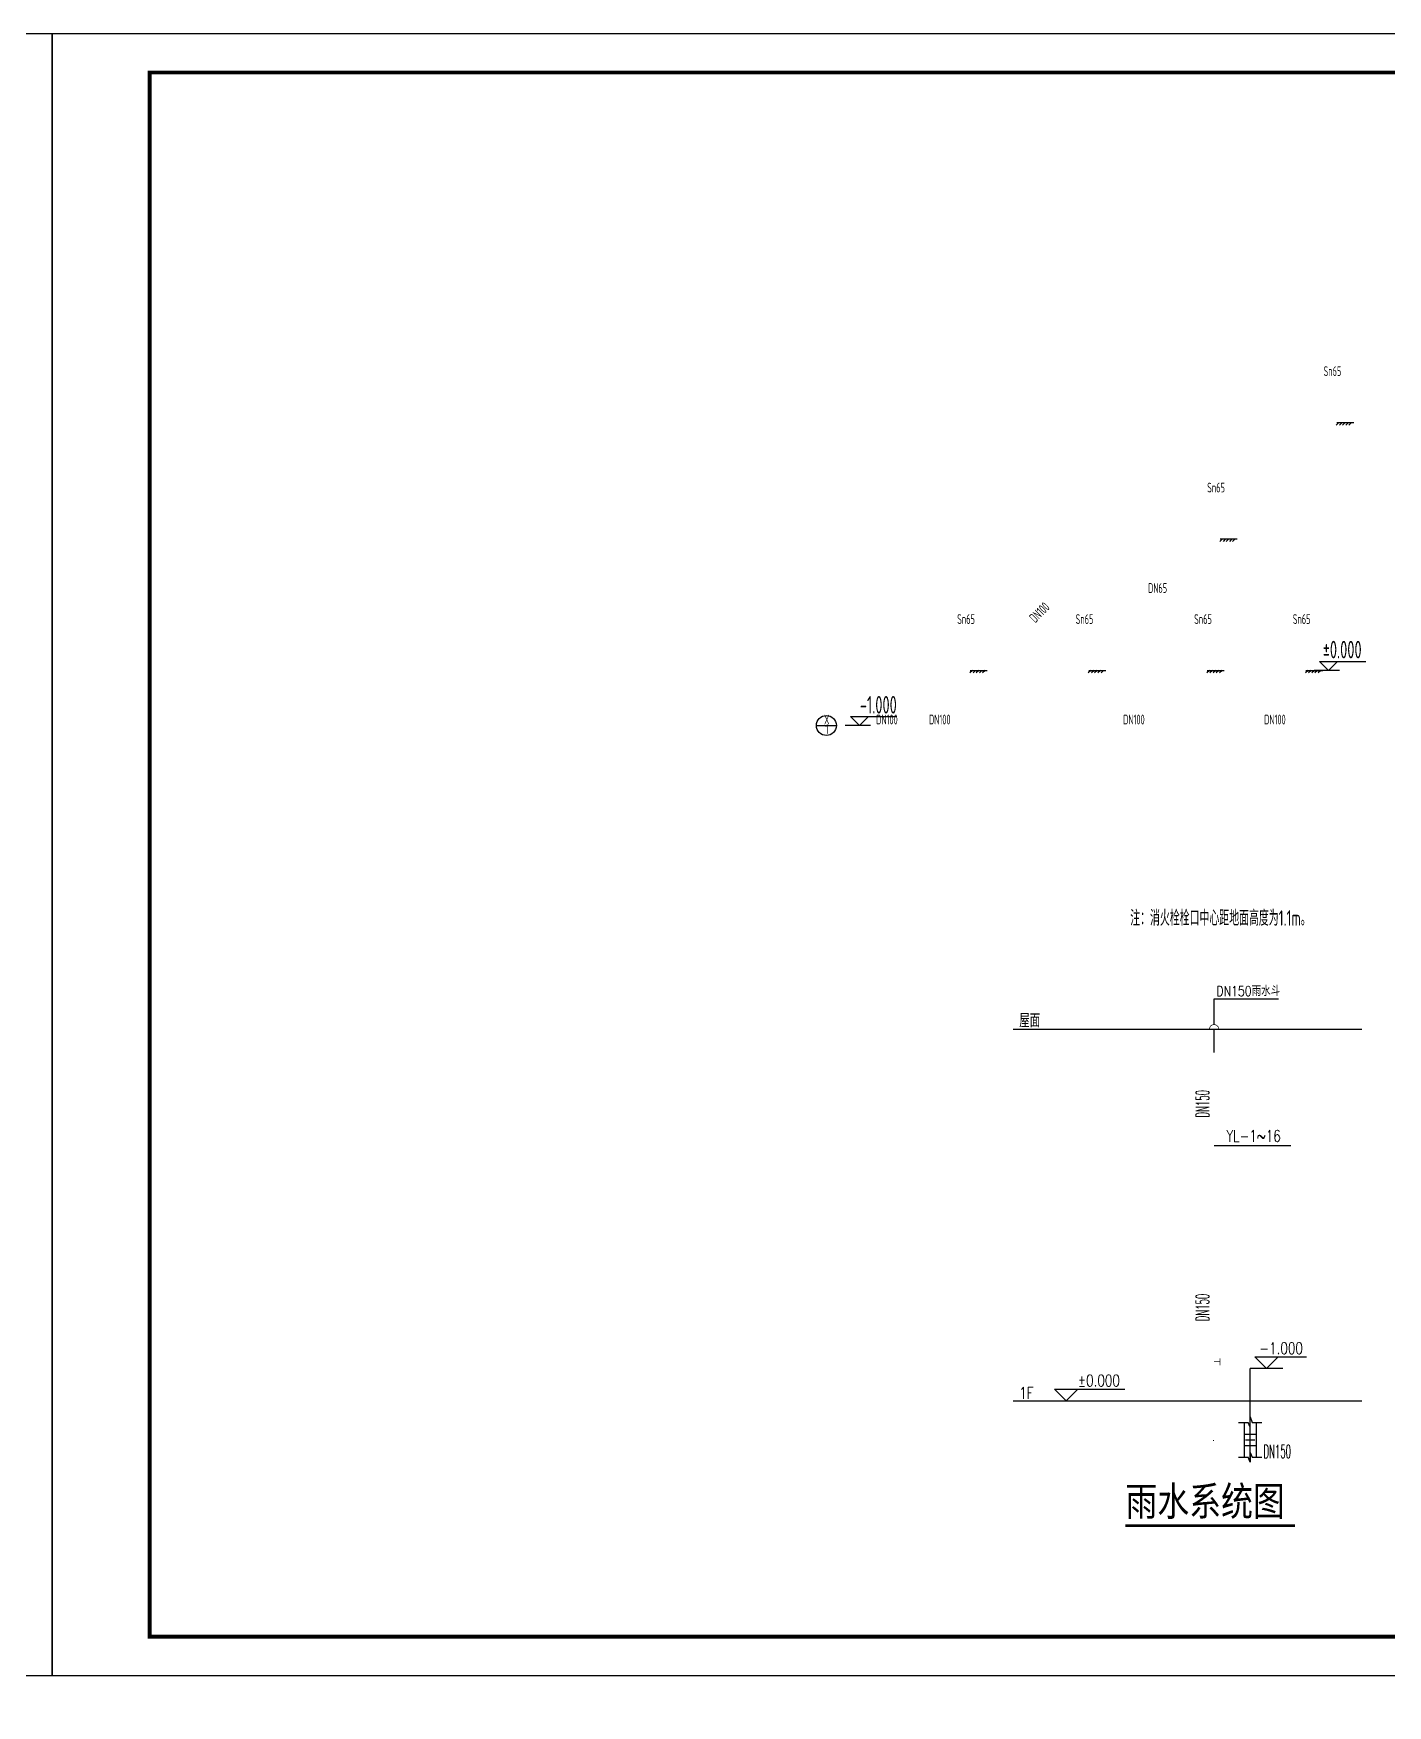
# Model space of a CAD drawing. Extents: x 1169373 to 1354985, y 649019 to 904199.
# Drawn here: x 1295030 to 1329662, y 782659 to 825419 of the extents above; entities that cross this region are included whole.
import ezdxf
from ezdxf.enums import TextEntityAlignment as Align

# ---------------------------------------------------------------- set-up
doc = ezdxf.new("R2010")
doc.units = 0
doc.header["$LTSCALE"] = 1000
doc.header["$MEASUREMENT"] = 0
for name, color, linetype in [('0-给水标注', 253, 'Continuous'), ('EQUIP_污水', 7, 'Continuous'), ('EQUIP_管件', 7, 'Continuous'), ('GJ', 4, 'Continuous'), ('HH_消防', 3, 'Continuous'), ('PIPE-雨水', 4, 'Continuous'), ('PUB_TEXT', 7, 'Continuous'), ('PUB_TITLE', 4, 'Continuous'), ('S-WZ', 6, 'Continuous'), ('TT', 253, 'Continuous'), ('TWT', 7, 'Continuous'), ('TWT_DIM', 3, 'Continuous'), ('TWT_ELEV', 3, 'Continuous'), ('TWT_TEXT', 7, 'Continuous')]:
    doc.layers.add(name, color=color, linetype=linetype)
doc.layers.add('说明', color=7, linetype='Continuous', lineweight=13)
doc.styles.add('-黑体', font='simhei.ttf', dxfattribs={"width": 0.8})
doc.styles.add('_TWT_DIM', font='simplex.shx', dxfattribs={"width": 0.8, "height": 3.5, "bigfont": 'acehztxt.shx'})
doc.styles.add('_TWT_PIPEDN', font='complex.shx', dxfattribs={"width": 0.8, "height": 3.5, "bigfont": 'HZTXT.shx'})
doc.styles.add('_TWT_SERIAL', font='COMPLEX', dxfattribs={"width": 0.8, "height": 3.5, "bigfont": 'HZTXT'})
doc.styles.add('HZ', font='txt', dxfattribs={"width": 0.7, "height": 5, "bigfont": 'STF:宋体'})
doc.styles.add('WW', font='gbenor.shx', dxfattribs={"width": 0.75, "bigfont": 'gbcbig.shx'})

# ---------------------------------------------------------------- blocks, each defined once
blk = doc.blocks.new('DIP')
at = {"layer": 'EQUIP_污水'}
for p, q in [((-305, 0), (-398, -94)), ((-382, 0), (229, 0)), ((-190, 0), (-284, -94)), ((-76, 0), (-170, -94)), ((38, 0), (-56, -94)), ((152, 0), (59, -94))]:
    blk.add_line(p, q, dxfattribs=at)
blk = doc.blocks.new('333xxx')
at = {"layer": 'S-WZ'}
for p, q in [((-299, 445), (-50, 445)), ((-154, 445), (-154, -445)), ((0, 323), (-50, 445)), ((0, 591), (50, 445)), ((50, 445), (299, 445)), ((154, 445), (154, -445)), ((-154, 144), (154, 144)), ((-122, 0), (122, 0)), ((-154, -144), (154, -144)), ((0, -323), (0, -566)), ((0, -323), (50, -445)), ((-299, -445), (-50, -445)), ((0, -566), (-50, -445)), ((50, -445), (299, -445))]:
    blk.add_line(p, q, dxfattribs=at)
blk = doc.blocks.new('$TwtSys$00000148')
at = {"const_width": 20}
for points in [[(0, 0), (150, 0)], [(150, 90), (150, -90)]]:
    blk.add_lwpolyline(points, dxfattribs=at)
blk = doc.blocks.new('$TWTSYS$00000080')
blk.add_line((-150, 500), (150, 500))
at = {"const_width": 15}
blk.add_lwpolyline([(-99, 500, -1), (101, 500)], format="xyb", dxfattribs=at)
at = {"const_width": 30}
blk.add_lwpolyline([(0, 500), (0, 0)], dxfattribs=at)
at = {"style": 'HZ', "flags": 1}
for tag in ['UNIT', 'WHAT', 'SPEC']:
    blk.add_attdef(tag, (0, 0), '', height=0.001, dxfattribs=at)

msp = doc.modelspace()

# ---------------------------------------------------------------- hatches: boundary and pattern name
at = {"layer": 'PIPE-雨水', "linetype": 'Continuous'}
for points in [[(1325225, 789452), (1325225, 789427), (1325200, 789427)], [(1325225, 789452), (1325200, 789452), (1325200, 789427)]]:
    msp.add_hatch(color=256, dxfattribs=at).paths.add_polyline_path(points)

# ---------------------------------------------------------------- linework, layer by layer
at = {"color": 3}
for points in [[(1236105, 783419), (1236105, 825419), (1295505, 825419), (1295505, 783419)], [(1295505, 783419), (1295505, 825419), (1354905, 825419), (1354905, 783419)]]:
    msp.add_lwpolyline(points, close=True, dxfattribs=at)
at = {"const_width": 100}
msp.add_lwpolyline([(1298005, 784419), (1353905, 784419), (1353905, 824419), (1298005, 824419)], close=True, dxfattribs=at)
at = {"layer": '0-给水标注', "color": 134}
for p, q in [((1328436, 809131), (1327790, 809131)), ((1327925, 809362), (1329105, 809362)), ((1328155, 809131), (1327925, 809362)), ((1328155, 809131), (1328386, 809362)), ((1315927, 807952), (1317107, 807952)), ((1316158, 807721), (1315927, 807952)), ((1316158, 807721), (1316388, 807952)), ((1316438, 807721), (1315792, 807721))]:
    msp.add_line(p, q, dxfattribs=at)
at = {"layer": 'HH_消防'}
msp.add_line((1315053, 807721), (1315566, 807721), dxfattribs=at)
msp.add_circle((1315309, 807721), 256, dxfattribs=at)
at = {"layer": 'PUB_TITLE'}
msp.add_lwpolyline([(1236105, 716219), (1354985, 716219), (1354985, 783419), (1236105, 783419)], close=True, dxfattribs=at)
at = {"layer": 'TWT', "color": 251}
for p, q in [((1320083, 799952), (1329000, 799952)), ((1320083, 790452), (1329000, 790452))]:
    msp.add_line(p, q, dxfattribs=at)
at = {"layer": 'TWT_DIM'}
for p, q in [((1325227, 800072, 0), (1325227, 800734, 0)), ((1325227, 800734, 0), (1326876, 800734, 0)), ((1325225, 796983), (1327192, 796983))]:
    msp.add_line(p, q, dxfattribs=at)
at = {"layer": 'TWT_DIM', "const_width": 70}
msp.add_lwpolyline([(1322959, 787257), (1327297, 787257)], dxfattribs=at)
at = {"layer": 'TWT_ELEV'}
for p, q in [((1326566, 791277), (1326266, 791577)), ((1326266, 791577), (1327586, 791577)), ((1326566, 791277), (1326866, 791577)), ((1326149, 788886), (1326149, 791277)), ((1326984, 791277), (1326149, 791277)), ((1321444, 790452), (1321144, 790752)), ((1321144, 790752), (1322944, 790752)), ((1321444, 790452), (1321744, 790752))]:
    msp.add_line(p, q, dxfattribs=at)

# ---------------------------------------------------------------- block references
msp.add_blockref('333xxx', (1326149, 789452))
at = {"layer": 'EQUIP_污水', "xscale": 0.711899995803833, "yscale": 0.7119000032544136, "zscale": 0.7119000000000001}
for p in [(1328633, 815472), (1325656, 812495), (1319262, 809131), (1322292, 809131), (1325322, 809131), (1327845, 809131)]:
    msp.add_blockref('DIP', p, dxfattribs=at)
at = {"layer": 'EQUIP_管件', "xscale": 1.200000000186265, "yscale": 1.199999999953434, "zscale": 1.199999999999999}
msp.add_blockref('$TWTSYS$00000080', (1325225, 799352), dxfattribs=at)
at = {"layer": 'GJ'}
msp.add_blockref('$TwtSys$00000148', (1325225, 791452), dxfattribs=at)

# ---------------------------------------------------------------- texts
at = {"layer": 'PUB_TEXT', "style": '-黑体', "width": 0.8}
msp.add_text('雨水系统图', height=746.8, dxfattribs=at).set_placement((1322959, 787511))
at = {"layer": 'TT', "style": 'WW', "width": 0.7}
for s, height, p in [('Sn65', 249.2, (1328025, 816659, 0)), ('Sn65', 249.2, (1325048, 813681, 0)), ('Sn65', 249.2, (1318654, 810318, 0)), ('Sn65', 249.2, (1321684, 810318, 0)), ('Sn65', 249.2, (1324714, 810318, 0)), ('Sn65', 249.2, (1327237, 810318, 0)), ('%%P0.000', 448.5, (1328005, 809438)), ('-1.000', 448.5, (1316166, 808027))]:
    msp.add_text(s, height=height, dxfattribs=at).set_placement(p)
at = {"layer": 'TT', "color": 3, "style": 'WW', "width": 0.7}
for s, p in [('DN65', (1323537, 811112)), ('DN100', (1316583, 807749)), ('DN100', (1317934, 807749)), ('DN100', (1322899, 807749)), ('DN100', (1326505, 807749))]:
    msp.add_text(s, height=249.2, dxfattribs=at).set_placement(p)
msp.add_text('DN100', height=249.2, rotation=45, dxfattribs=at).set_placement((1320651, 810331))
at = {"layer": 'TT', "style": 'WW', "width": 0.7}
for s, p in [('X', (1315320, 807746)), ('1', (1315324, 807504))]:
    msp.add_text(s, height=249, dxfattribs=at).set_placement(p, align=Align.CENTER)
at = {"layer": 'TWT_ELEV', "color": 7, "style": '_TWT_SERIAL', "width": 0.8}
msp.add_text('DN150雨水斗', height=254.2, dxfattribs=at).set_placement((1325287, 800803, 0))
at = {"layer": 'TWT_TEXT'}
for s, height, style, width, p in [('屋面', 350, '_TWT_DIM', 0.8, (1320244, 800002)), ('YL-1~16', 297.5, '_TWT_SERIAL', 0.752941, (1325540, 797078)), ('-1.000', 297.5, '_TWT_DIM', 0.752941, (1326383, 791647)), ('%%P0.000', 297.5, '_TWT_DIM', 0.752941, (1321741, 790822)), ('1F', 297.5, '_TWT_DIM', 0.752941, (1320244, 790502)), ('DN150', 340, '_TWT_PIPEDN', 0.470588, (1326488, 788988))]:
    msp.add_text(s, height=height, dxfattribs=dict(at, style=style, width=width)).set_placement(p)
at = {"layer": 'TWT_TEXT', "style": '_TWT_PIPEDN', "width": 0.470588}
for p in [(1325098, 797694), (1325098, 792484)]:
    msp.add_text('DN150', height=340, rotation=90, dxfattribs=at).set_placement(p)
at = {"layer": '说明', "style": 'WW', "width": 0.75}
msp.add_text('注：消火栓栓口中心距地面高度为1.1m。', height=396.9, dxfattribs=at).set_placement((1323081, 802600, 0))

doc.saveas('drawing.dxf')
